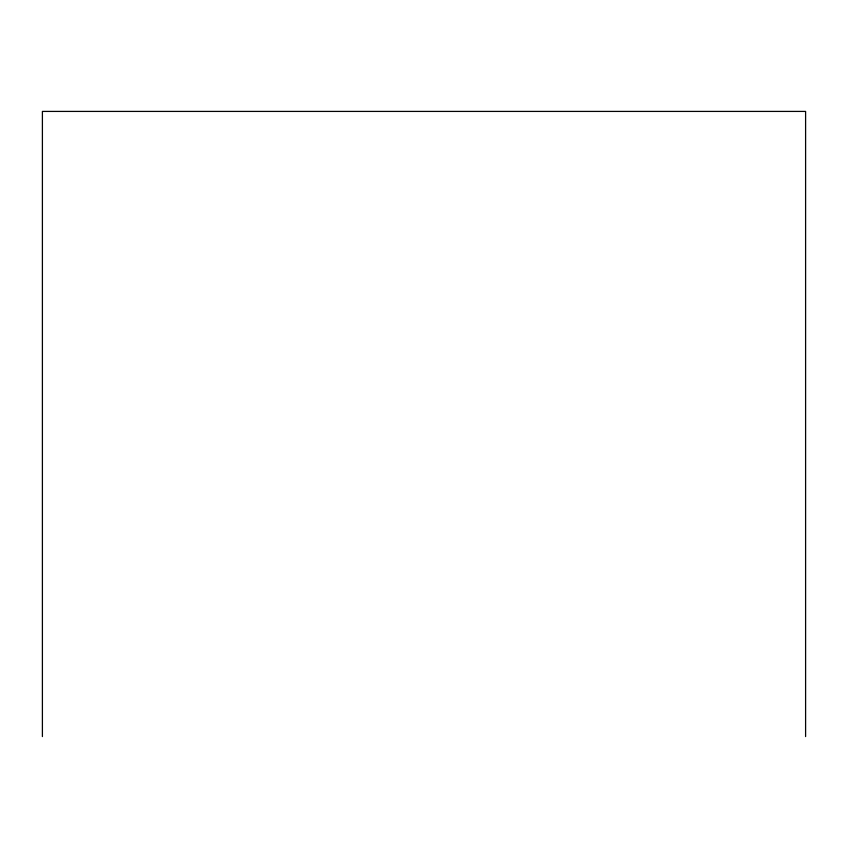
<?xml version="1.0" encoding="UTF-8"?>
<svg xmlns="http://www.w3.org/2000/svg" width="848" height="848" viewBox="0 0 848 848"><rect width="100%" height="100%" fill="white"/><g stroke="black" fill="none" stroke-linecap="round" stroke-linejoin="round"><path stroke-width="1.27" d="M805.6 736.583L805.6 111.417L42.4 111.417L42.4 736.583"/></g></svg>
